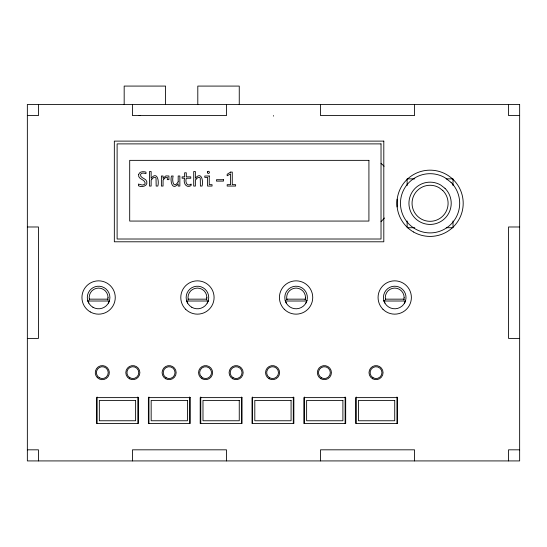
<?xml version="1.0" encoding="UTF-8"?>
<svg xmlns="http://www.w3.org/2000/svg" width="547" height="547" viewBox="0 0 547 547"><rect width="100%" height="100%" fill="white"/><g stroke="black" fill="none" stroke-linecap="round" stroke-linejoin="round"><path stroke-width="0.82" d="M108.381 303.141L109.509 300.419M207.21 303.141L208.339 300.419M305.855 303.141L306.983 300.419A11.289 11.289 0 0 0 293.158 286.594A11.289 11.289 0 0 0 288.098 305.479A11.289 11.289 0 0 0 306.983 300.419M404.5 303.141L405.628 300.419A11.289 11.289 0 0 0 391.802 286.594A11.289 11.289 0 0 0 386.743 305.479A11.289 11.289 0 0 0 405.628 300.419M381.027 221.713L384.479 218M140.347 115.588L139.136 115.588M519.65 115.567L508.546 115.567L508.546 104.463M414.776 178.862L407.125 178.862L407.125 185.604M446.222 178.862L453.025 178.862L453.025 185.604M27.35 226.984L38.454 226.984L38.454 338.402L27.35 338.402M519.65 226.984L508.546 226.984L508.546 338.402L519.65 338.402M407.125 227.723L414.776 227.723M446.222 227.723L453.025 227.723L453.025 220.988M87.944 301.014L109.509 301.014M186.527 301.014L208.339 301.014M285.418 301.014L306.737 301.014M383.816 301.014L405.382 301.014M27.35 449.819L38.454 449.819L38.454 460.923M519.65 449.819L508.546 449.819L508.546 460.923M27.35 115.567L38.454 115.595L38.454 104.463M381.027 163.341L384.124 166.22M383.816 300.419L384.944 303.141M285.172 300.419L286.3 303.141M186.527 300.419L187.655 303.141M87.698 300.419L88.826 303.141M414.53 104.463L414.53 115.574L320.508 115.581L320.508 104.463M414.53 460.923L414.53 449.819L320.508 449.819L320.508 460.923M407.125 220.988L407.125 226.882M397.129 199.135L397.129 206.964M396.944 397.006L396.944 423.303M356.227 397.006L356.227 423.303M345.123 397.006L345.123 423.303M304.405 397.006L304.405 423.303M293.301 397.006L293.301 423.303M273.5 115.581L273.5 116.128M252.584 397.006L252.584 423.303M241.48 397.006L241.48 423.303M239.258 104.566L239.258 86.084L197.802 86.084L197.802 104.566M226.492 104.463L226.492 115.588L132.47 115.588L132.47 104.463M226.492 460.923L226.492 449.819L132.47 449.819L132.47 460.923M200.763 397.006L200.763 423.303M189.659 397.006L189.659 423.303M165.57 104.559L165.57 86.077L124.176 86.077L124.176 104.559M148.941 397.006L148.941 423.303M137.837 397.006L137.837 423.303M97.127 397.006L97.127 423.303M138.644 174.65C137.721 179.252 144.415 179.115 145.133 182.835A2.072 2.072 0 0 1 144.36 184.455L142.357 185.084L138.432 184.059L138.432 185.768C141.652 187.607 147.977 186.219 146.801 181.529C146.022 178.11 139.758 178.274 140.558 174.363C141.694 172.49 144.258 173.078 145.974 173.672L145.974 172.114C143.43 171.273 139.287 171.389 138.644 174.65M108.026 297.5L107.704 299.941L108.026 299.161L89.182 299.161L89.503 299.941L89.182 297.5A9.422 9.422 0 0 1 98.604 288.078A9.422 9.422 0 0 1 108.026 297.5M206.855 297.5L206.534 299.941L206.855 299.161L188.011 299.161L188.332 299.941L188.011 297.5A9.422 9.422 0 0 1 197.433 288.078A9.422 9.422 0 0 1 206.855 297.5M305.5 297.5L305.178 299.941L305.5 299.161L286.655 299.161L286.977 299.941L286.655 297.5A9.422 9.422 0 0 1 296.077 288.078A9.422 9.422 0 0 1 305.5 297.5M404.144 297.5L403.823 299.941L404.144 299.161L385.3 299.161L385.621 299.941L385.3 297.5A9.422 9.422 0 0 1 394.722 288.078A9.422 9.422 0 0 1 404.144 297.5M207.395 171.895L207.689 173.221L208.414 173.502L209.446 172.873L209.152 171.539L208.414 171.259L207.395 171.895M151.888 179.054L151.143 180.202L151.143 186.062L149.468 186.062L149.468 171.539L151.143 171.539L151.143 178.206C157.215 170.896 159.28 181.03 157.851 186.062L156.175 186.062L156.032 178.329A1.504 1.504 0 0 0 155.129 177.344L153.796 177.481L151.888 179.054M196.127 179.054L195.375 180.202L195.375 186.062L193.706 186.062L193.706 171.539L195.375 171.539L195.375 178.206C201.453 170.896 203.511 181.03 202.082 186.062L200.407 186.062L200.27 178.329A1.504 1.504 0 0 0 199.368 177.344L198.028 177.481L196.127 179.054M178.185 181.871C173.461 189.276 171.826 180.783 173.153 176.011L171.478 176.011C170.062 180.961 172.12 191.218 178.185 183.86L178.185 186.062L179.854 186.062L179.854 176.011L178.185 176.011L178.185 181.871M163.922 178.931L163.061 180.223L163.061 186.062L161.386 186.062L161.386 176.011L163.061 176.011L163.061 178.206L165.926 175.888L168.927 176.011L168.927 179.642L167.314 179.642L167.314 177.344L165.72 177.454L163.922 178.931M230.595 172.1L227.176 174.267L227.176 175.778L230.595 173.891L230.595 184.667L227.176 184.667L227.176 186.062L235.627 186.062L235.627 184.667L232.27 184.667L232.27 172.1L230.595 172.1M191.047 184.182C186.766 187.129 185.03 181.625 186.301 178.247L190.773 178.247L190.773 176.852L186.301 176.852L186.301 172.797L184.626 172.797L184.626 176.852L182.117 176.852L182.117 178.247L184.626 178.247C182.951 182.602 186.076 188.606 191.047 185.659L191.047 184.182M519.65 104.463L27.35 104.463L27.35 460.923L519.65 460.923L519.65 104.463M383.803 141.112L114.337 141.112L114.337 241.788L383.803 241.788L383.803 141.112M381.027 143.888L117.113 143.888L117.113 239.012L381.027 239.012L381.027 143.888M368.917 160.36L129.694 160.36L129.694 221.063L368.917 221.063L368.917 160.36M209.255 176.011L204.79 176.011L204.79 177.406L207.58 177.406L207.58 186.062L212.051 186.062L212.051 184.667L209.255 184.667L209.255 176.011M223.45 179.71L216.468 179.71L216.468 181.105L223.45 181.105L223.45 179.71M138.398 397.621L96.566 397.621L96.566 423.535L138.398 423.535L138.398 397.621M190.219 397.621L148.387 397.621L148.387 423.535L190.219 423.535L190.219 397.621M242.034 397.621L200.209 397.621L200.209 423.535L242.034 423.535L242.034 397.621M293.855 397.621L252.03 397.621L252.03 423.535L293.855 423.535L293.855 397.621M345.677 397.621L303.852 397.621L303.852 423.535L345.677 423.535L345.677 397.621M397.498 397.621L355.673 397.621L355.673 423.535L397.498 423.535L397.498 397.621M135.622 400.397L99.342 400.397L99.342 420.759L135.622 420.759L135.622 400.397M187.443 400.397L151.163 400.397L151.163 420.759L187.443 420.759L187.443 400.397M239.258 400.397L202.985 400.397L202.985 420.759L239.258 420.759L239.258 400.397M291.079 400.397L254.806 400.397L254.806 420.759L291.079 420.759L291.079 400.397M342.901 400.397L306.628 400.397L306.628 420.759L342.901 420.759L342.901 400.397M394.722 400.397L358.449 400.397L358.449 420.759L394.722 420.759L394.722 400.397M451.015 182.356L444.882 177.652A29.613 29.613 0 0 0 400.575 200.715A29.613 29.613 0 0 0 440.198 231.121A29.613 29.613 0 0 0 451.015 182.356M445.019 188.346L440.643 184.989A21.135 21.135 0 0 0 409.019 201.453A21.135 21.135 0 0 0 437.306 223.155A21.135 21.135 0 0 0 445.019 188.346M442.817 190.547L439.084 187.683A18.024 18.024 0 0 0 412.117 201.727A18.024 18.024 0 0 0 436.239 220.236A18.024 18.024 0 0 0 442.817 190.547M413.511 231.983A33.128 33.128 0 0 0 463.2 203.293A33.128 33.128 0 0 0 413.511 174.602A33.128 33.128 0 0 0 413.511 231.983M99.342 377.765A5.921 5.921 0 0 0 108.231 372.637A5.921 5.921 0 0 0 99.342 367.509A5.921 5.921 0 0 0 99.342 377.765M321.438 377.765A5.921 5.921 0 0 0 330.32 372.637A5.921 5.921 0 0 0 321.438 367.509A5.921 5.921 0 0 0 321.438 377.765M92.956 307.277A11.289 11.289 0 0 0 109.892 297.5A11.289 11.289 0 0 0 92.956 287.722A11.289 11.289 0 0 0 92.956 307.277M201.392 376.828A5.921 5.921 0 0 0 211.299 374.169A5.921 5.921 0 0 0 204.045 366.921A5.921 5.921 0 0 0 201.392 376.828M269.616 377.765A5.921 5.921 0 0 0 278.498 372.637A5.921 5.921 0 0 0 269.616 367.509A5.921 5.921 0 0 0 269.616 377.765M233.152 377.765A5.921 5.921 0 0 0 242.034 372.637A5.921 5.921 0 0 0 233.152 367.509A5.921 5.921 0 0 0 233.152 377.765M166.158 377.765A5.921 5.921 0 0 0 175.04 372.637A5.921 5.921 0 0 0 166.158 367.509A5.921 5.921 0 0 0 166.158 377.765M191.792 307.277A11.289 11.289 0 0 0 208.722 297.5A11.289 11.289 0 0 0 191.792 287.722A11.289 11.289 0 0 0 191.792 307.277M129.878 377.765A5.921 5.921 0 0 0 138.767 372.637A5.921 5.921 0 0 0 129.878 367.509A5.921 5.921 0 0 0 129.878 377.765M373.068 377.765A5.921 5.921 0 0 0 381.956 372.637A5.921 5.921 0 0 0 373.068 367.509A5.921 5.921 0 0 0 373.068 377.765M382.948 309.274A16.656 16.656 0 0 0 410.811 301.807A16.656 16.656 0 0 0 390.414 281.411A16.656 16.656 0 0 0 382.948 309.274M129.324 378.729A7.036 7.036 0 0 0 139.875 372.637A7.036 7.036 0 0 0 129.324 366.552A7.036 7.036 0 0 0 129.324 378.729M320.877 378.729A7.036 7.036 0 0 0 331.427 372.637A7.036 7.036 0 0 0 320.877 366.552A7.036 7.036 0 0 0 320.877 378.729M202.062 378.729A7.036 7.036 0 0 0 212.612 372.637A7.036 7.036 0 0 0 202.062 366.552A7.036 7.036 0 0 0 202.062 378.729M232.598 378.729A7.036 7.036 0 0 0 243.148 372.637A7.036 7.036 0 0 0 232.598 366.552A7.036 7.036 0 0 0 232.598 378.729M372.514 378.729A7.036 7.036 0 0 0 383.064 372.637A7.036 7.036 0 0 0 372.514 366.552A7.036 7.036 0 0 0 372.514 378.729M185.659 309.274A16.656 16.656 0 0 0 213.521 301.807A16.656 16.656 0 0 0 193.125 281.411A16.656 16.656 0 0 0 185.659 309.274M90.276 311.927A16.656 16.656 0 0 0 115.26 297.5A16.656 16.656 0 0 0 90.276 283.072A16.656 16.656 0 0 0 90.276 311.927M97.332 377.615A7.036 7.036 0 0 0 109.099 374.463A7.036 7.036 0 0 0 100.484 365.847A7.036 7.036 0 0 0 97.332 377.615M165.604 378.729A7.036 7.036 0 0 0 176.148 372.637A7.036 7.036 0 0 0 165.604 366.552A7.036 7.036 0 0 0 165.604 378.729M269.056 378.729A7.036 7.036 0 0 0 279.606 372.637A7.036 7.036 0 0 0 269.056 366.552A7.036 7.036 0 0 0 269.056 378.729M284.303 309.274A16.656 16.656 0 0 0 312.166 301.807A16.656 16.656 0 0 0 291.77 281.411A16.656 16.656 0 0 0 284.303 309.274"/></g></svg>
